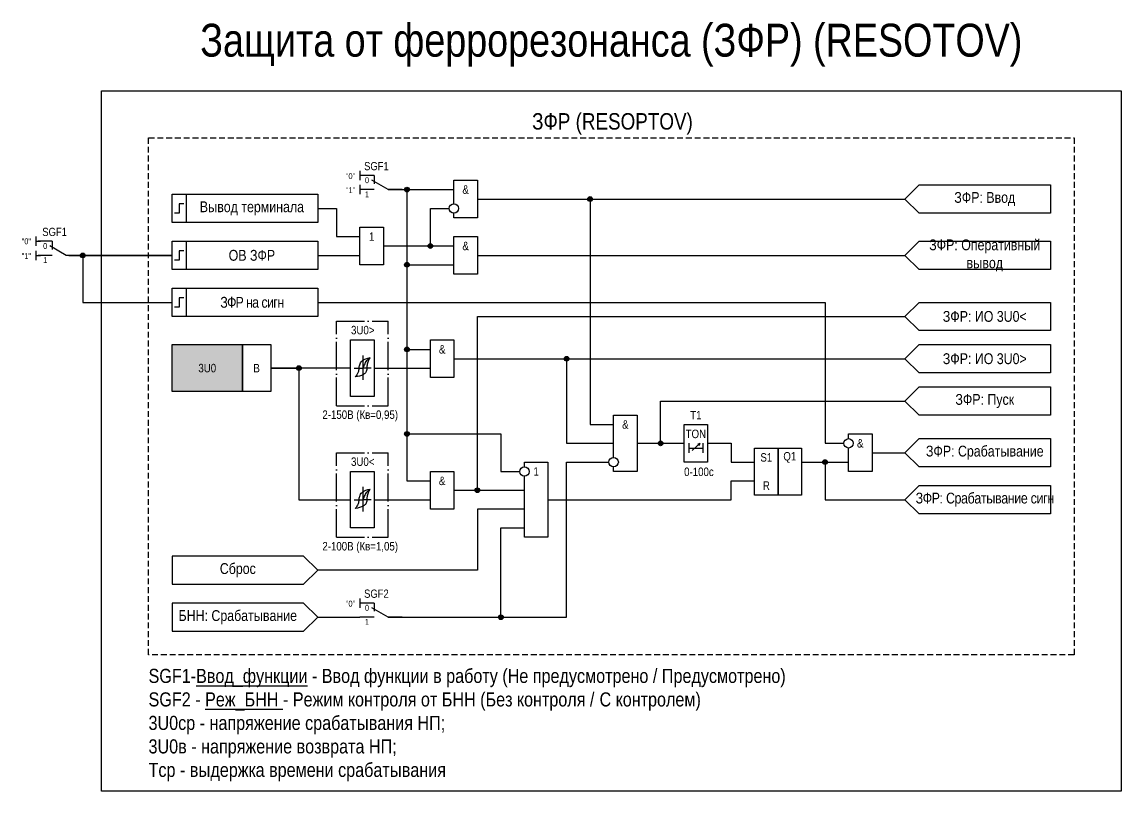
# Model space of a CAD drawing. Header units: millimetres. Extents: x -592 to 459, y -6 to 158.
# Drawn here: x -591.9 to -358, y -6 to 157.7 of the extents above; entities that cross this region are included whole.
import ezdxf
from ezdxf.enums import TextEntityAlignment as Align

# ---------------------------------------------------------------- set-up
doc = ezdxf.new("R2010")
doc.units = ezdxf.units.MM
doc.linetypes.add('ACAD_ISO04W100', pattern=[30, 24, -3, 0, -3])
doc.linetypes.add('штриховая2', pattern=[0.375, 0.25, -0.125])
doc.layers.add('Основная', color=7, linetype='Continuous')
doc.styles.add('1.8_Gost_RD', font='ARIALN.TTF', dxfattribs={"height": 1.8})
doc.styles.add('2.5_Gost_RD', font='ARIALN.TTF', dxfattribs={"height": 2.5})
doc.styles.add('3.5_Gost_RD', font='ARIALN.TTF', dxfattribs={"height": 3.5})
doc.styles.add('Вывод', font='ARIALN.TTF', dxfattribs={"height": 2.5})
doc.styles.add('Компонент', font='ARIALN.TTF', dxfattribs={"height": 3.5})

# ---------------------------------------------------------------- blocks, each defined once
blk = doc.blocks.new('*U79')
at = {"layer": 'Основная', "ltscale": 0.35}
blk.add_line((6, 6), (6, 2.5), dxfattribs=at)
at = {"layer": 'Основная', "color": 0}
blk.add_line((0, 0), (7, 4), dxfattribs=at)
blk = doc.blocks.new('*U90')
at = {"layer": 'Основная', "color": 0}
for p, q in [((-3, 6), (-9, 6)), ((-3, 0), (-9, 0)), ((9, 0), (3, 0))]:
    blk.add_line(p, q, dxfattribs=at)
at = {"layer": 'Основная', "ltscale": 0.25, "xscale": -1}
blk.add_blockref('*U79', (3, 0), dxfattribs=at)
at = {"layer": 'Основная'}
for tag, height, style, p in [('ОУ', 3.5, 'Компонент', (-2, 10)), ('В1', 2.5, 'Вывод', (-13, 6)), ('В2', 2.5, 'Вывод', (-6, 4)), ('В3', 2.5, 'Вывод', (-6, -2))]:
    blk.add_attdef(tag, text='', height=height, dxfattribs=dict(at, style=style)).set_placement(p, align=Align.MIDDLE_CENTER)
blk = doc.blocks.new('Точка')
at = {"ltscale": 100}
h = blk.add_hatch(color=256, dxfattribs=at)
h.dxf.hatch_style = 1
edge = h.paths.add_edge_path()
edge.add_arc((0, 0), 0.5, 0, 360)
blk.add_circle((0, 0), 0.5, dxfattribs=at)
blk = doc.blocks.new('*U91')
at = {"layer": 'Основная', "linetype": 'ACAD_ISO04W100', "ltscale": 0.25}
for p, q in [((0, 0), (11, 0)), ((0, -18), (0, 0)), ((11, -18), (11, 0)), ((0, -18), (11, -18))]:
    blk.add_line(p, q, dxfattribs=at)
at = {"layer": 'Основная', "style": 'Компонент'}
blk.add_attdef('ОУ', text='', height=3.5, dxfattribs=at).set_placement((11, 0), align=Align.MIDDLE_CENTER)
blk = doc.blocks.new('*U81')
at = {"layer": 'Основная', "color": 0}
for p, q in [((-3, 6), (-9, 6)), ((-3, 0), (-9, 0)), ((9, 0), (3, 0))]:
    blk.add_line(p, q, dxfattribs=at)
at = {"layer": 'Основная', "ltscale": 0.25, "xscale": -1}
blk.add_blockref('*U79', (3, 0), dxfattribs=at)
at = {"layer": 'Основная'}
for tag, height, style, p in [('ОУ', 3.5, 'Компонент', (-2, 10)), ('В1', 2.5, 'Вывод', (-14, 6)), ('В2', 2.5, 'Вывод', (-6, 4)), ('В3', 2.5, 'Вывод', (-6, -2))]:
    blk.add_attdef(tag, text='', height=height, dxfattribs=dict(at, style=style)).set_placement(p, align=Align.MIDDLE_CENTER)

msp = doc.modelspace()

# ---------------------------------------------------------------- hatches: boundary and pattern name
at = {"ltscale": 100, "true_color": 0xf7941d}
h = msp.add_hatch(color=30, dxfattribs=at)
h.dxf.hatch_style = 1
h.paths.add_polyline_path([(-560, 89), (-545, 89), (-545, 79), (-560, 79)])

# ---------------------------------------------------------------- linework, layer by layer
at = {"color": 6, "ltscale": 100}
for p, q in [((-589, 112), (-589, 110)), ((-589, 111), (-588, 111)), ((-589, 109), (-589, 107)), ((-589, 108), (-588, 108))]:
    msp.add_line(p, q, dxfattribs=at)
at = {"color": 7, "ltscale": 100}
for p, q in [((-449.3, 66.46), (-447.63, 67.95)), ((-447.63, 67.95), (-448.15, 67.73)), ((-447.63, 67.95), (-447.89, 67.48))]:
    msp.add_line(p, q, dxfattribs=at)
at = {"ltscale": 100}
msp.add_line((-426, 64), (-416, 64), dxfattribs=at)
at = {"color": 3, "ltscale": 100}
msp.add_lwpolyline([(-575, 143), (-358, 143), (-358, -6), (-575, -6)], close=True, dxfattribs=at)
at = {"ltscale": 100}
for points in [[(-514, 122), (-510, 122), (-510, 60), (-505, 60)], [(-514, 122), (-510, 122), (-510, 70), (-490, 70), (-490, 62), (-486, 62)], [(-514, 122), (-510, 122), (-510, 106), (-500, 106)], [(-513, 122), (-510, 122), (-510, 88), (-505, 88)], [(-495, 120), (-471, 120), (-471, 72), (-466, 72)], [(-500, 58), (-495, 58), (-495, 95), (-404, 95)], [(-500, 86), (-476, 86), (-476, 68), (-466, 68)], [(-539, 84), (-533, 84), (-533, 56), (-522, 56)], [(-461, 68), (-456, 68), (-456, 77), (-404, 77)], [(-450, 68), (-450, 66)], [(-447, 68), (-447, 66)], [(-450, 67), (-447, 67)], [(-490, 31), (-476, 31), (-476, 64), (-467, 64)], [(-426, 64), (-421, 64), (-421, 56), (-404, 56)], [(-480, 56), (-441, 56), (-441, 60), (-436, 60)], [(-514, 31), (-490, 31), (-490, 50), (-485, 50)]]:
    msp.add_lwpolyline(points, dxfattribs=at)
at = {"color": 6, "ltscale": 100}
msp.add_lwpolyline([(-560, 108), (-582, 108), (-582, 108), (-582, 108)], close=True, dxfattribs=at)
msp.add_lwpolyline([(-582, 108), (-579, 108), (-579, 98), (-560, 98)], dxfattribs=at)
at = {"ltscale": 100}
for points in [[(-560, 89), (-545, 89), (-545, 79), (-560, 79)], [(-545, 89), (-539, 89), (-539, 79), (-545, 79)], [(-451, 72), (-446, 72), (-446, 64), (-451, 64)], [(-436, 67), (-431, 67), (-431, 57), (-436, 57)], [(-431, 67), (-426, 67), (-426, 57), (-431, 57)]]:
    msp.add_lwpolyline(points, close=True, dxfattribs=at)
at = {"layer": 'Основная', "ltscale": 100}
for p, q in [((-520, 126), (-520, 124)), ((-520, 123), (-520, 121)), ((-522, 88.5), (-522, 90)), ((-522, 90), (-517, 90)), ((-522, 81), (-522, 89)), ((-517, 90), (-517, 84)), ((-522, 84), (-539, 84)), ((-517, 84), (-505, 84)), ((-517, 84), (-517, 78)), ((-522, 78), (-522, 81)), ((-517, 78), (-522, 78)), ((-522, 60.5), (-522, 62)), ((-522, 62), (-517, 62)), ((-522, 53), (-522, 61)), ((-517, 62), (-517, 56)), ((-500, 58), (-485, 58)), ((-500, 58), (-492, 58)), ((-521.21, 56), (-519.4, 56)), ((-517.58, 56), (-519.4, 56)), ((-517, 56), (-505, 56)), ((-517, 56), (-517, 50)), ((-522, 50), (-522, 53)), ((-517, 50), (-522, 50)), ((-520, 35), (-520, 33)), ((-529, 31), (-520, 31))]:
    msp.add_line(p, q, dxfattribs=at)
at = {"layer": 'Основная'}
for p, q in [((-519.4, 86.72), (-519.4, 81.52)), ((-519.4, 58.72), (-519.4, 53.52))]:
    msp.add_line(p, q, dxfattribs=at)
at = {"layer": 'Основная', "color": 7, "ltscale": 100}
for p in [(-521.21, 84), (-517.58, 84)]:
    msp.add_line(p, (-519.4, 84), dxfattribs=at)
at = {"layer": 'Основная', "linetype": 'штриховая2', "ltscale": 5}
msp.add_lwpolyline([(-565, 133), (-368, 133), (-368, 23), (-565, 23)], close=True, dxfattribs=at)
at = {"layer": 'Основная', "ltscale": 100}
for points in [[(-500, 119), (-500, 124), (-495, 124), (-495, 116), (-500, 116), (-500, 117)], [(-514, 122), (-500, 122)], [(-495, 120), (-404, 120)], [(-529, 118), (-525, 118), (-525, 112), (-520, 112)], [(-515, 110), (-505, 110), (-505, 118), (-501, 118)], [(-515, 110), (-500, 110)], [(-515, 110), (-510, 110)], [(-515, 110), (-510, 110), (-510, 110), (-510, 110)], [(-529, 108), (-520, 108)], [(-495, 108), (-495, 108), (-495, 108), (-404, 108)], [(-529, 98), (-421, 98), (-421, 68), (-417, 68)], [(-500, 86), (-404, 86)], [(-466, 65), (-466, 74), (-461, 74), (-461, 62), (-466, 62), (-466, 63)], [(-461, 68), (-451, 68)], [(-461, 68), (-451, 68), (-451, 68), (-451, 68)], [(-446, 68), (-441, 68), (-441, 64), (-436, 64)], [(-416, 69), (-416, 70), (-411, 70), (-411, 62), (-416, 62), (-416, 67)], [(-411, 66), (-404, 66)], [(-485, 63), (-485, 64), (-480, 64), (-480, 48), (-485, 48), (-485, 61)], [(-436, 64), (-436, 64)], [(-510, 60), (-505, 60)], [(-485, 54), (-495, 54), (-495, 41), (-529, 41)], [(-529, 31), (-532, 34), (-560, 34), (-560, 28), (-532, 28), (-529, 31)]]:
    msp.add_lwpolyline(points, dxfattribs=at)
for points in [[(-373, 123), (-373, 117), (-401, 117), (-404, 120), (-401, 123)], [(-560, 121), (-557, 121), (-557, 115), (-560, 115)], [(-560, 121), (-529, 121), (-529, 115), (-560, 115)], [(-520, 114), (-515, 114), (-515, 106), (-520, 106)], [(-560, 111), (-557, 111), (-557, 105), (-560, 105)], [(-560, 111), (-529, 111), (-529, 105), (-560, 105)], [(-500, 112), (-495, 112), (-495, 104), (-500, 104)], [(-373, 111), (-373, 105), (-401, 105), (-404, 108), (-401, 111)], [(-560, 101), (-557, 101), (-557, 95), (-560, 95)], [(-560, 101), (-529, 101), (-529, 95), (-560, 95)], [(-373, 98), (-373, 92), (-401, 92), (-404, 95), (-401, 98)], [(-505, 90), (-500, 90), (-500, 82), (-505, 82)], [(-373, 89), (-373, 83), (-401, 83), (-404, 86), (-401, 89)], [(-373, 80), (-373, 74), (-401, 74), (-404, 77), (-401, 80)], [(-373, 69), (-373, 63), (-401, 63), (-404, 66), (-401, 69)], [(-505, 62), (-500, 62), (-500, 54), (-505, 54)], [(-373, 59), (-373, 53), (-401, 53), (-404, 56), (-401, 59)]]:
    msp.add_lwpolyline(points, close=True, dxfattribs=at)
at = {"layer": 'Основная', "lineweight": 30, "ltscale": 100}
for points in [[(-557.5, 119), (-558.5, 119), (-558.5, 117), (-559.5, 117)], [(-557.5, 109), (-558.5, 109), (-558.5, 107), (-559.5, 107)], [(-557.5, 99), (-558.5, 99), (-558.5, 97), (-559.5, 97)]]:
    msp.add_lwpolyline(points, dxfattribs=at)
at = {"layer": 'Основная', "color": 3, "ltscale": 100}
msp.add_lwpolyline([(-529, 41), (-532, 44), (-560, 44), (-560, 38), (-532, 38), (-529, 41)], dxfattribs=at)
at = {"layer": 'Основная'}
for centre in [(-500, 118), (-416, 68), (-466, 64), (-485, 62)]:
    msp.add_circle(centre, 1, dxfattribs=at)
for points in [[(-520.2, 83.92), (-520.05, 84.71), (-519.56, 85.54), (-517.8, 86.26)], [(-519.4, 84), (-519, 84.72), (-518.53, 85.6), (-517.8, 86.26)], [(-518.52, 83.92), (-518.4, 84.71), (-518.19, 85.54), (-517.8, 86.26)], [(-520.2, 83.92), (-520.4, 83.13), (-521, 82.12)], [(-518.52, 83.92), (-518.75, 83.13), (-519.24, 82.67), (-521, 82.12)], [(-520.2, 55.92), (-520.05, 56.71), (-519.56, 57.54), (-517.8, 58.26)], [(-519.4, 56), (-519, 56.72), (-518.53, 57.6), (-517.8, 58.26)], [(-518.52, 55.92), (-518.4, 56.71), (-518.19, 57.54), (-517.8, 58.26)], [(-520.2, 55.92), (-520.4, 55.13), (-521, 54.12)], [(-518.52, 55.92), (-518.75, 55.13), (-519.24, 54.67), (-521, 54.12)]]:
    msp.add_spline(points, degree=3, dxfattribs=at)

# ---------------------------------------------------------------- block references
at = {"layer": 'Основная', "ltscale": 0.25}
ref = msp.add_blockref('*U90', (-515.5, 122), dxfattribs=dict(at, xscale=0.5, yscale=0.5, zscale=0.5))
ref.add_attrib('ОУ', 'SGF1', dxfattribs={"height": 1.75, "style": 'Компонент'}).set_placement((-516.5, 127), align=Align.MIDDLE_CENTER)
ref.add_attrib('В2', '0', dxfattribs={"height": 1.25, "style": 'Вывод'}).set_placement((-518.5, 124), align=Align.MIDDLE_CENTER)
ref.add_attrib('В3', '1', dxfattribs={"height": 1.25, "style": 'Вывод'}).set_placement((-518.5, 121), align=Align.MIDDLE_CENTER)
at = {"layer": 'Основная', "ltscale": 100}
for p in [(-510, 122), (-471, 120), (-505, 110), (-579, 108), (-510, 106), (-510, 88), (-533, 84), (-476, 86), (-510, 70), (-456, 68), (-421, 64), (-495, 58), (-490, 31)]:
    msp.add_blockref('Точка', p, dxfattribs=at)
at = {"layer": 'Основная', "color": 6, "ltscale": 0.25, "xscale": 0.5, "yscale": 0.5, "zscale": 0.5}
msp.add_blockref('*U81', (-584, 108), dxfattribs=at).add_auto_attribs({'ОУ': 'SGF1', 'В1': '"0"', 'В2': '0', 'В3': '1'})
at = {"layer": 'Основная', "ltscale": 0.25}
for p in [(-525, 94), (-525, 66)]:
    msp.add_blockref('*U91', p, dxfattribs=at)
ref = msp.add_blockref('*U90', (-515.5, 31), dxfattribs=dict(at, xscale=0.5, yscale=0.5, zscale=0.5))
ref.add_attrib('ОУ', 'SGF2', dxfattribs={"height": 1.75, "style": 'Компонент'}).set_placement((-516.5, 36), align=Align.MIDDLE_CENTER)
ref.add_attrib('В2', '0', dxfattribs={"height": 1.25, "style": 'Вывод'}).set_placement((-518.5, 33), align=Align.MIDDLE_CENTER)
ref.add_attrib('В3', '1', dxfattribs={"height": 1.25, "style": 'Вывод'}).set_placement((-518.5, 30), align=Align.MIDDLE_CENTER)

# ---------------------------------------------------------------- texts
at = {"color": 30, "ltscale": 100, "style": '3.5_Gost_RD'}
for s, insert, char_height, width, attachment_point in [('{\\C3;Защита от феррорезонанса (ЗФР) (RESOTOV)}', (-466.5, 152.75), 7, 217, 5), ('ЗФР (RESOPTOV)', (-466.25, 136), 3.5, 197.5, 5), ('SGF1-{\\LВвод_функции} - Ввод функции в работу (Не предусмотрено / Предусмотрено)\\PSGF2 - {\\LРеж_БНН} - Режим контроля от БНН (Без контроля /^IС контролем)\\P3U0ср - напряжение срабатывания НП;\\P3U0в - напряжение возврата НП;\\PTср - выдержка времени срабатывания', (-565, 20), 3, 138, 1)]:
    msp.add_mtext(s, dxfattribs=dict(at, insert=insert, char_height=char_height, width=width, attachment_point=attachment_point))
at = {"color": 6, "ltscale": 100, "insert": (-592, 108.5), "char_height": 1.25, "attachment_point": 1, "style": '3.5_Gost_RD'}
msp.add_mtext_dynamic_manual_height_columns('"1"', width=2, gutter_width=17.5, heights=[0], dxfattribs=at)
at = {"ltscale": 100, "char_height": 1.8, "attachment_point": 5}
for s, insert, width, style in [('3U0', (-552.5, 84), 15, '1.8_Gost_RD'), ('В ', (-542, 84), 6, '1.8_Gost_RD'), ('T1', (-448.5, 74), 5, '2.5_Gost_RD'), ('TON', (-448.5, 70), 5, '2.5_Gost_RD'), ('S1', (-433.5, 65), 5, '2.5_Gost_RD'), ('Q1', (-428.5, 65), 5, '2.5_Gost_RD'), ('R', (-433.5, 59), 5, '2.5_Gost_RD')]:
    msp.add_mtext(s, dxfattribs=dict(at, insert=insert, width=width, style=style))
at = {"ltscale": 100, "char_height": 1.8, "attachment_point": 1, "style": '1.8_Gost_RD'}
for s, heights, insert in [('2-150В (Кв=0,95)', [2.84], (-528, 75)), ('0-100с', [0], (-451, 62.84)), ('2-100В (Кв=1,05)', [0], (-528, 47))]:
    msp.add_mtext_dynamic_manual_height_columns(s, width=16.2225, gutter_width=17.5, heights=heights, dxfattribs=dict(at, insert=insert))
at = {"layer": 'Основная', "ltscale": 100, "attachment_point": 1}
for s, width, insert, char_height, style in [('"0"', 2, (-523, 125.5), 1.25, '3.5_Gost_RD'), ('"1"', 2, (-523, 122.5), 1.25, '3.5_Gost_RD'), ('\\pi3.10634;3U0>', 11, (-525, 93), 1.8, '1.8_Gost_RD'), ('\\pi3.10634;3U0<', 11, (-525, 65), 1.8, '1.8_Gost_RD'), ('"0"', 2, (-523, 34.5), 1.25, '3.5_Gost_RD')]:
    msp.add_mtext_dynamic_manual_height_columns(s, width=width, gutter_width=17.5, heights=[0], dxfattribs=dict(at, insert=insert, char_height=char_height, style=style))
at = {"layer": 'Основная', "ltscale": 100, "attachment_point": 5, "style": '2.5_Gost_RD'}
for s, insert, char_height, width in [('&', (-497.5, 122), 1.8, 5), ('ЗФР: Ввод', (-387, 120), 2.3, 28), ('1', (-517.5, 112), 1.8, 5), ('&', (-497.5, 110), 1.8, 5), ('{\\T0.9;ЗФР на сигн}', (-543, 98), 2.3, 28), ('&', (-502.5, 88), 1.8, 5), ('&', (-463.5, 72), 1.8, 5), ('&', (-413.5, 68), 1.8, 5), ('&', (-502.5, 60), 1.8, 5), ('1', (-482.5, 62), 1.8, 5), ('БНН: Срабатывание', (-546, 31), 2.3, 28)]:
    msp.add_mtext(s, dxfattribs=dict(at, insert=insert, char_height=char_height, width=width))
at = {"layer": 'Основная', "color": 0, "ltscale": 100, "char_height": 2.3, "width": 28, "attachment_point": 5, "style": '2.5_Gost_RD'}
for s, insert in [('{\\C256;Вывод терминала}', (-543, 118)), ('{\\C256;ЗФР: Оперативный вывод}', (-387, 108)), ('{\\C256;ОВ ЗФР}', (-543, 108)), ('{\\C256;ЗФР: ИО 3U0<}', (-387, 95)), ('{\\C256;ЗФР: ИО 3U0>}', (-387, 86)), ('{\\C256;ЗФР: Пуск}', (-387, 77)), ('{\\C256;ЗФР: Срабатывание}', (-387, 66)), ('{\\T0.95;\\C256;ЗФР: Срабатывание сигн}', (-387, 56))]:
    msp.add_mtext(s, dxfattribs=dict(at, insert=insert))
at = {"layer": 'Основная', "color": 3, "ltscale": 100, "insert": (-546, 41), "char_height": 2.3, "width": 28, "attachment_point": 5, "style": '2.5_Gost_RD'}
msp.add_mtext('Сброс', dxfattribs=at)

doc.saveas('drawing.dxf')
